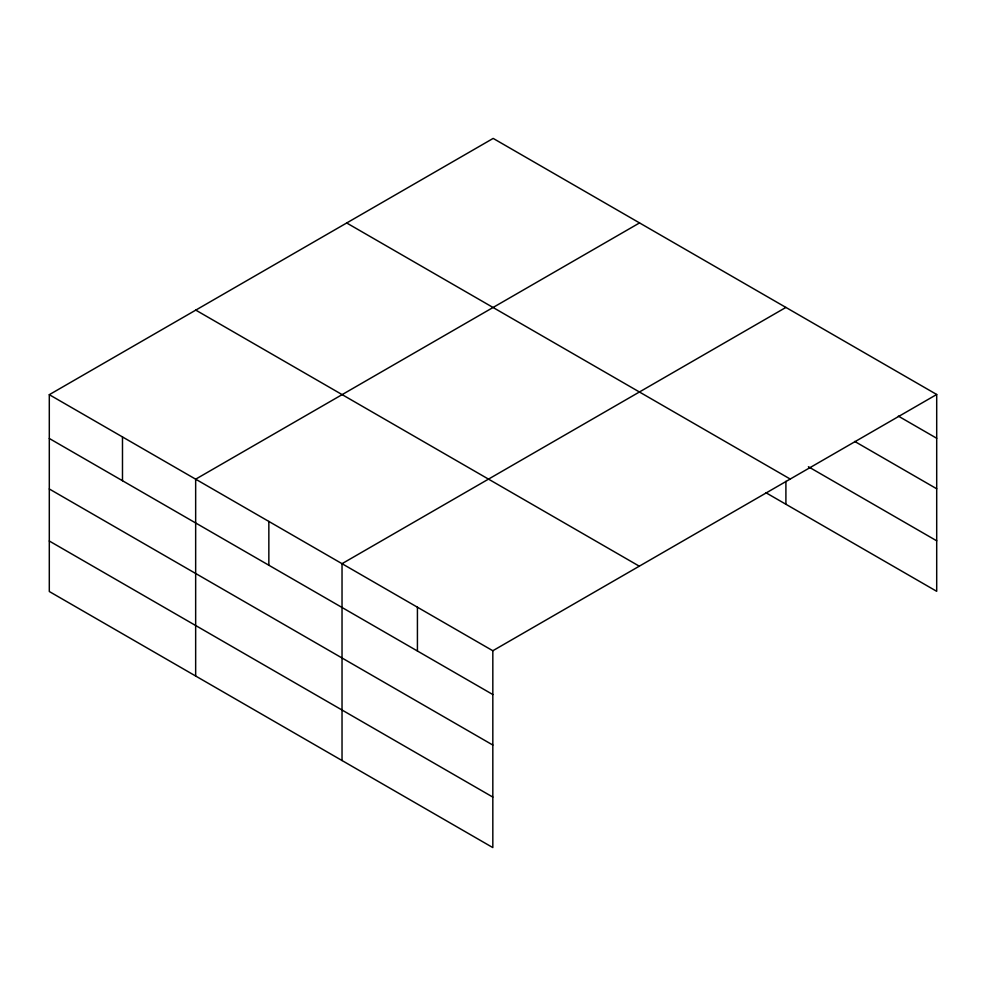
<?xml version="1.0" encoding="UTF-8"?>
<svg xmlns="http://www.w3.org/2000/svg" width="986" height="986" viewBox="0 0 986 986"><rect width="100%" height="100%" fill="white"/><g stroke="black" fill="none" stroke-linecap="round" stroke-linejoin="round"><path stroke-width="1.48" d="M765.937 492.729L936.7 591.317L936.7 394.486L493.173 138.41L49.3 394.683L49.3 591.514L492.827 847.59L492.827 650.748L49.3 394.683M639.544 222.922L195.659 479.184L195.659 676.014M785.904 307.422L342.031 563.684L342.031 760.526M492.827 650.748L936.7 394.486M898.345 416.117L936.7 438.265M854.689 441.42L936.7 488.773M808.384 466.735L936.7 540.809M346.702 222.984L790.217 479.048M195.783 310.122L639.298 566.186M49.3 438.474L492.827 694.538M49.3 488.982L492.827 745.046M49.3 541.018L492.827 797.082M785.904 481.291L785.904 504.253M417.423 607.216L417.423 651.007M268.845 521.434L268.845 565.225M122.486 436.934L122.486 480.724"/></g></svg>
